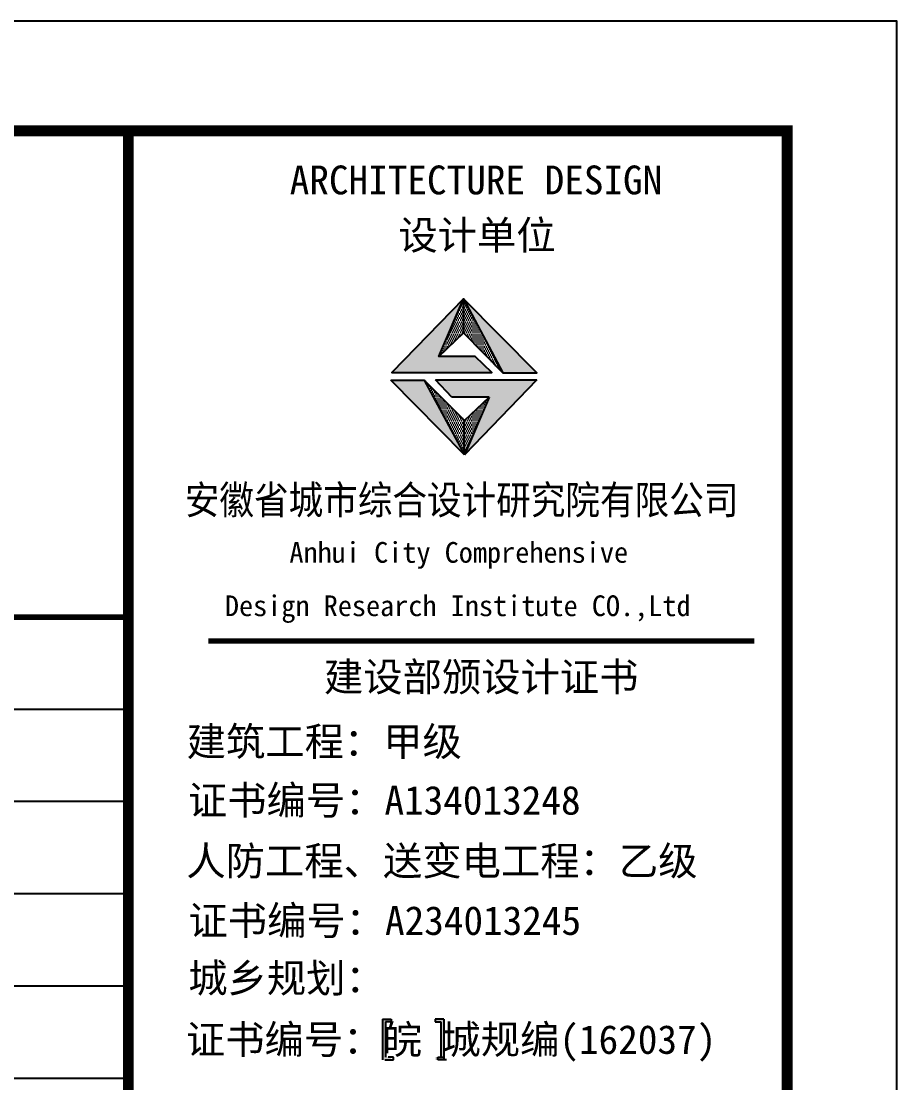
# Model space of a CAD drawing. Extents: x 69728788 to 150163257, y 20675998 to 43663798.
# Drawn here: x 75095244 to 75103231, y 21890601 to 21900288 of the extents above; entities that cross this region are included whole.
import ezdxf

# ---------------------------------------------------------------- set-up
doc = ezdxf.new("R2010")
doc.units = 0
doc.header["$LTSCALE"] = 1000
doc.header["$MEASUREMENT"] = 0
for name, color, linetype in [('PUB_TITLE', 4, 'CONTINUOUS'), ('图框', 253, 'CONTINUOUS'), ('底线', 250, 'CONTINUOUS')]:
    doc.layers.add(name, color=color, linetype=linetype)
doc.styles.add('黑体', font='simhei.ttf', dxfattribs={"width": 0.6, "height": 4.3})

msp = doc.modelspace()

# ---------------------------------------------------------------- hatches: boundary and pattern name
at = {"layer": '图框'}
for color, points in [(1, [(75099052, 21897227.6), (75099279.7, 21897755.6), (75098623.3, 21897081), (75099537.2, 21897081), (75099385.6, 21897227.6)]), (1, [(75099638.3, 21897078.2), (75099947.7, 21897078.2), (75099279.7, 21897755.6)]), (1, [(75098919.3, 21897013.1), (75098615.8, 21897013.1), (75099288.6, 21896329.8)]), (1, [(75099023.9, 21897015.2), (75099173.1, 21896858.6), (75099511.2, 21896858.6), (75099288.6, 21896329.8), (75099948.2, 21897015.2)]), (4, [(75098567, 21891157), (75098618.3, 21891157), (75098618.3, 21891182.6), (75098594.6, 21891182.6), (75098539.4, 21891182.6), (75098539.4, 21890810.2), (75098594.6, 21890810.2), (75098618.3, 21890810.2), (75098618.3, 21890835.9), (75098567, 21890835.9)]), (4, [(75099072, 21890835.9), (75099020.7, 21890835.9), (75099020.7, 21890810.2), (75099044.4, 21890810.2), (75099099.6, 21890810.2), (75099099.6, 21891182.6), (75099044.4, 21891182.6), (75099020.7, 21891182.6), (75099020.7, 21891157), (75099072, 21891157)])]:
    msp.add_hatch(color=color, dxfattribs=at).paths.add_polyline_path(points)
h = msp.add_hatch(dxfattribs=at)
h.set_pattern_fill('DOTS', color=256, scale=300, style=0)
h.set_pattern_definition([(0, (72819916.851, 22758805.48), (9.375, 18.75), [0, -18.75])])
h.paths.add_polyline_path([(75099288.6, 21896329.8), (75099288.6, 21896644.8), (75098919.3, 21897013.1)])
h.paths.add_polyline_path([(75099511.2, 21896858.6), (75099288.6, 21896644.8), (75099288.6, 21896329.8)])
h.paths.add_polyline_path([(75099279.7, 21897755.6), (75099279.7, 21897445.1), (75099638.3, 21897078.2)])
h.paths.add_polyline_path([(75099279.7, 21897445.1), (75099279.7, 21897755.6), (75099052, 21897227.6)])

# ---------------------------------------------------------------- linework, layer by layer
at = {"layer": 'PUB_TITLE'}
msp.add_lwpolyline([(75043830.5, 21858287.7), (75103230.5, 21858287.7), (75103230.5, 21900287.7), (75043830.5, 21900287.7)], close=True, dxfattribs=at)
at = {"layer": 'PUB_TITLE', "const_width": 100}
msp.add_lwpolyline([(75046330.5, 21859287.7), (75102230.5, 21859287.7), (75102230.5, 21899287.7), (75046330.5, 21899287.7)], close=True, dxfattribs=at)
at = {"layer": 'PUB_TITLE', "const_width": 50}
msp.add_lwpolyline([(75046330.5, 21894850), (75096221.3, 21894850)], dxfattribs=at)
at = {"layer": '图框'}
for p, q in [((75099052, 21897227.6), (75099279.7, 21897755.6)), ((75099279.7, 21897755.6), (75099638.3, 21897078.2)), ((75098615.8, 21897013.1), (75098919.3, 21897013.1)), ((75098615.8, 21897013.1), (75098919.3, 21897013.1)), ((75099288.6, 21896329.8), (75098615.8, 21897013.1)), ((75098615.8, 21897013.1), (75098919.3, 21897013.1)), ((75099288.6, 21896329.8), (75098615.8, 21897013.1)), ((75099288.6, 21896644.8), (75098919.3, 21897013.1)), ((75099173.1, 21896858.6), (75099023.9, 21897015.2)), ((75099023.9, 21897015.2), (75099948.2, 21897015.2)), ((75099948.2, 21897015.2), (75099288.6, 21896329.8)), ((75099511.2, 21896858.6), (75099173.1, 21896858.6)), ((75099511.2, 21896858.6), (75099288.6, 21896329.8)), ((75099288.6, 21896644.8), (75099511.2, 21896858.6)), ((75099288.6, 21896329.8), (75099288.6, 21896644.8)), ((75099288.6, 21896329.8), (75099288.6, 21896644.8)), ((75099288.6, 21896329.8), (75099288.6, 21896644.8))]:
    msp.add_line(p, q, dxfattribs=at)
at = {"layer": '图框', "color": 1}
for p, q in [((75099288.6, 21896329.8), (75098615.8, 21897013.1)), ((75098919.3, 21897013.1), (75099288.6, 21896329.8))]:
    msp.add_line(p, q, dxfattribs=at)
at = {"layer": '图框', "color": 4}
for p, q in [((75098539.4, 21891182.6), (75098539.4, 21890810.2)), ((75098539.4, 21891182.6), (75098594.6, 21891182.6)), ((75098567, 21891157), (75098567, 21890835.9)), ((75098618.3, 21891157), (75098567, 21891157)), ((75098594.6, 21891182.6), (75098618.3, 21891182.6)), ((75098618.3, 21891182.6), (75098618.3, 21891157)), ((75099020.7, 21891182.6), (75099020.7, 21891157)), ((75099044.4, 21891182.6), (75099020.7, 21891182.6)), ((75099020.7, 21891157), (75099072, 21891157)), ((75099099.6, 21891182.6), (75099044.4, 21891182.6)), ((75099072, 21891157), (75099072, 21890835.9)), ((75099099.6, 21891182.6), (75099099.6, 21890810.2)), ((75098562.3, 21890810.2), (75098617.6, 21890810.2)), ((75098641.3, 21890835.9), (75098590, 21890835.9)), ((75098617.6, 21890810.2), (75098641.3, 21890810.2)), ((75098641.3, 21890810.2), (75098641.3, 21890835.9)), ((75099043.7, 21890835.9), (75099095, 21890835.9)), ((75099043.7, 21890810.2), (75099043.7, 21890835.9)), ((75099067.4, 21890810.2), (75099043.7, 21890810.2)), ((75099122.6, 21890810.2), (75099067.4, 21890810.2))]:
    msp.add_line(p, q, dxfattribs=at)
for points, const_width in [([(75096221.3, 21899287.7), (75096221.3, 21859287.7)], 98.6), ([(75096950, 21894631.7), (75101930, 21894631.7)], 49.8)]:
    msp.add_lwpolyline(points, dxfattribs=dict(at, const_width=const_width))
at = {"layer": '图框'}
for points in [[(75099385.6, 21897227.6), (75099052, 21897227.6), (75099279.7, 21897445.1), (75099638.3, 21897078.2), (75099947.7, 21897078.2), (75099279.7, 21897755.6), (75098623.3, 21897081), (75099537.2, 21897081), (75099385.6, 21897227.6)], [(75099279.7, 21897755.6), (75099279.7, 21897445.1)]]:
    msp.add_lwpolyline(points, dxfattribs=at)
at = {"layer": '底线'}
for p, q in [((75096221.3, 21894850), (75046330.5, 21894850)), ((75096221.3, 21894008.2), (75046330.5, 21894008.2)), ((75096221.3, 21893166.4), (75046330.5, 21893166.4)), ((75096221.3, 21892324.6), (75046330.5, 21892324.6)), ((75096221.3, 21891482.8), (75046330.5, 21891482.8)), ((75096221.3, 21890641), (75046330.5, 21890641))]:
    msp.add_line(p, q, dxfattribs=at)

# ---------------------------------------------------------------- texts
at = {"layer": '图框', "color": 4, "style": '黑体'}
for s, height, p in [('ARCHITECTURE DESIGN', 262.944, (75097693, 21898708)), ('设计单位', 262.94, (75098684.3, 21898204.4)), ('Anhui City Comprehensive ', 189.24, (75097690.3, 21895346.2)), (' Design Research Institute CO.,Ltd', 189.24, (75096973, 21894859.2)), ('建设部颁设计证书', 262.94, (75098005.5, 21894173.1)), (' 建筑工程：甲级', 262.94, (75096574.2, 21893583.8)), ('证书编号：A134013248', 262.944, (75096764.4, 21893048)), ('人防工程、送变电工程：乙级', 262.944, (75096750.6, 21892494.3)), ('证书编号：A234013245', 262.944, (75096769.2, 21891950.1)), ('城乡规划：', 262.94, (75096767.3, 21891424.8)), ('证书编号：皖 城规编(162037)', 262.944, (75096746.2, 21890864.7))]:
    msp.add_text(s, height=height, dxfattribs=at).set_placement(p)
at = {"layer": '图框', "color": 4, "style": '黑体', "width": 0.88}
msp.add_text('安徽省城市综合设计研究院有限公司', height=262.944, dxfattribs=at).set_placement((75096736.2, 21895788.1))

doc.saveas('drawing.dxf')
